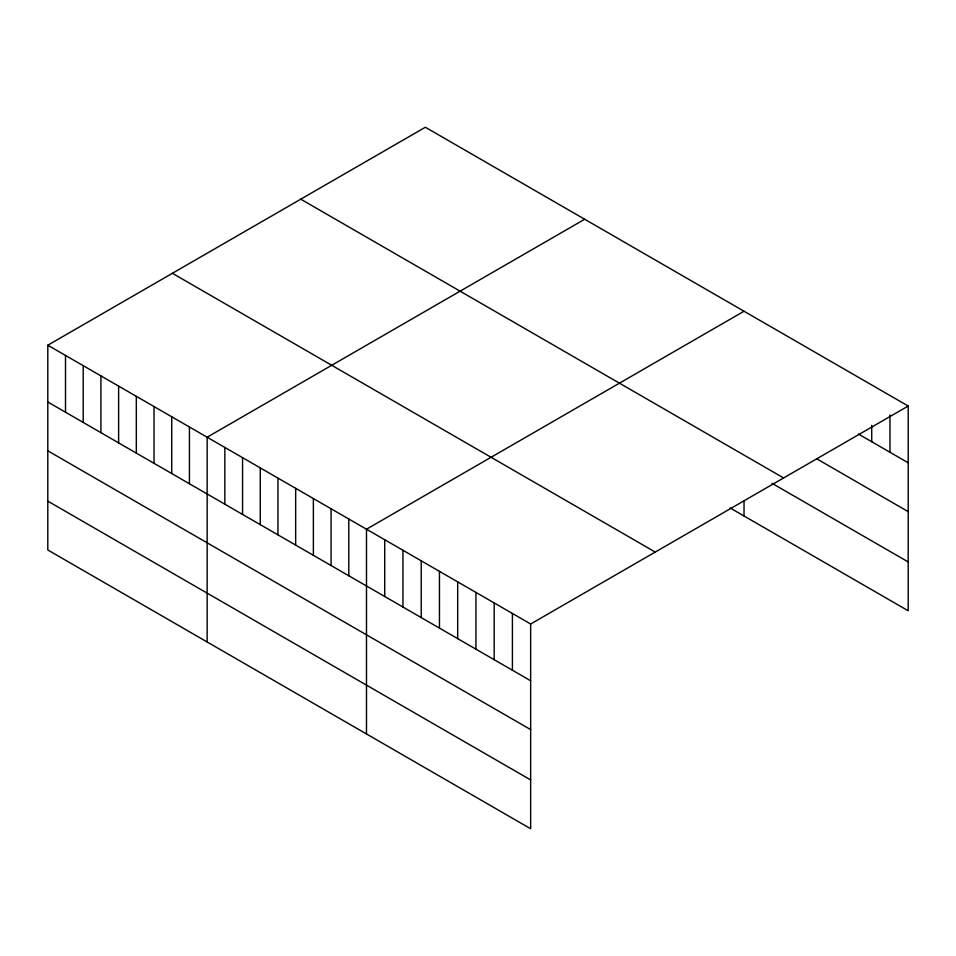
<?xml version="1.0" encoding="UTF-8"?>
<svg xmlns="http://www.w3.org/2000/svg" width="956" height="956" viewBox="0 0 956 956"><rect width="100%" height="100%" fill="white"/><g stroke="black" fill="none" stroke-linecap="round" stroke-linejoin="round"><path stroke-width="1.43" d="M47.8 345.224L530.652 623.993L530.652 828.744L47.8 549.975L47.8 345.224L425.348 127.256L908.2 406.025L908.2 610.776L730.121 507.959M584.69 219.247L207.141 437.215L207.141 641.966M744.031 311.238L366.483 529.218L366.483 733.969M530.652 623.993L908.2 406.025M858.345 434L908.2 462.788M816.998 458.964L908.2 511.627M300.758 199.183L783.609 477.952M771.994 483.306L908.2 561.937M172.391 273.296L655.242 552.066M47.8 401.986L530.652 680.756M47.8 450.814L530.652 729.595M47.8 501.135L530.652 779.917M889.964 414.916L889.964 452.248M871.717 425.289L871.717 441.72M744.031 501.195L744.031 515.989M512.416 613.465L512.416 670.228M494.18 602.937L494.18 659.688M475.933 592.397L475.933 649.16M457.697 581.869L457.697 638.632M439.449 571.341L439.449 628.104M421.214 560.814L421.214 617.564M402.966 550.274L402.966 607.036M384.73 539.746L384.73 596.508M348.785 518.989L348.785 575.751M331.075 508.771L331.075 565.534M313.377 498.554L313.377 555.305M295.667 488.325L295.667 545.087M277.957 478.108L277.957 534.858M260.259 467.878L260.259 524.641M242.549 457.661L242.549 514.424M224.851 447.444L224.851 504.194M189.443 426.997L189.443 483.76M171.733 416.78L171.733 473.531M154.024 406.551L154.024 463.313M136.326 396.334L136.326 453.084M118.616 386.105L118.616 442.867M100.918 375.887L100.918 432.65M83.208 365.67L83.208 422.421M65.51 355.441L65.51 412.203"/></g></svg>
